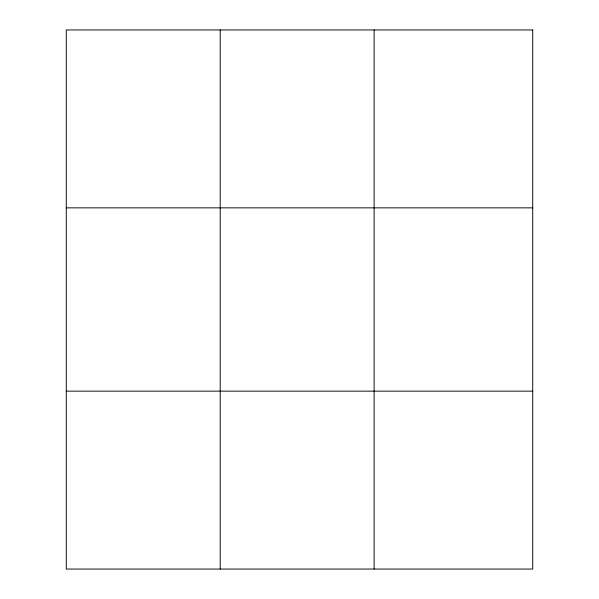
<?xml version="1.0" encoding="UTF-8"?>
<svg xmlns="http://www.w3.org/2000/svg" width="599" height="599" viewBox="0 0 599 599"><rect width="100%" height="100%" fill="white"/><g stroke="black" fill="none" stroke-linecap="round" stroke-linejoin="round"><path stroke-width="0.9" d="M220.207 569.05L220.207 29.95M374.128 569.05L374.128 29.95M66.279 207.853L532.721 207.853M66.279 391.147L532.721 391.147M532.721 29.95L532.721 569.05L66.279 569.05L66.279 29.95L532.721 29.95"/></g></svg>
